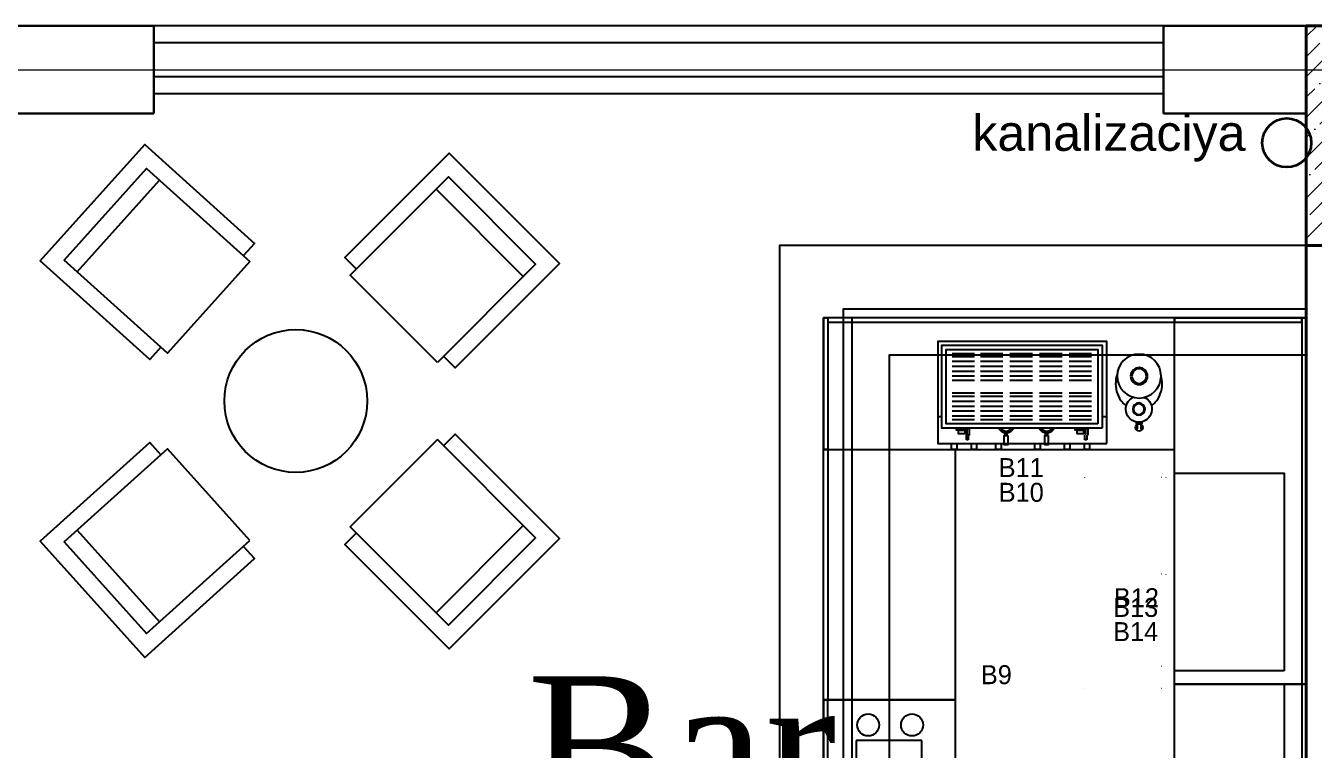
# Model space of a CAD drawing. Header units: millimetres. Extents: x 1531071 to 1560283, y -701792 to -691067.
# Drawn here: x 1548483 to 1549070, y -696705 to -696375 of the extents above; entities that cross this region are included whole.
import ezdxf
from ezdxf.enums import TextEntityAlignment as Align

# ---------------------------------------------------------------- set-up
doc = ezdxf.new("R2010")
doc.units = ezdxf.units.MM
doc.header["$LTSCALE"] = 20
doc.header["$MEASUREMENT"] = 0
doc.linetypes.add('DOT', pattern=[6.35, 0, -6.35])
doc.linetypes.add('Dot & Dashed', pattern=[670.277762, 352.777767, -176.388884, 0, -141.111112])
for name, color, linetype, lineweight in [('-DWG_DETAY4', 7, 'DOT', 18), ('AK', 7, 'Continuous', 13), ('OXLAR', 6, 'Continuous', 5), ('Qapi', 5, 'Continuous', 13), ('RAZMERI', 251, 'Continuous', 5), ('Text', 7, 'Continuous', 0), ('wall ext', 30, 'Continuous', 30)]:
    doc.layers.add(name, color=color, linetype=linetype, lineweight=lineweight)
for name, color, linetype in [('0D', 1, 'Continuous'), ('0T', 7, 'Continuous'), ('mebel', 21, 'Continuous'), ('S2000-002 Çizgi', 7, 'Continuous')]:
    doc.layers.add(name, color=color, linetype=linetype)
doc.layers.add('Конструктив - Колонны_Ном._пера__202', color=7, linetype='Continuous', lineweight=0, true_color=0x38637a)
doc.layers.add('Конструктив - Колонны_Ном._пера__28', color=7, linetype='Continuous', lineweight=40, true_color=0xffe4e1)
doc.styles.add('TAKSİM', font='GOTHIC.TTF', dxfattribs={"height": 20})
doc.styles.add('Times New  Roman', font='times.ttf')
doc.styles.add('СГЕНЕРИР_СТИЛЬ_1', font='arial.ttf')

# ---------------------------------------------------------------- blocks, each defined once
blk = doc.blocks.new('M_DFURN_FURN_3D SOFA - 1-SEAT_P')
at = {"color": 0, "linetype": 'ByBlock', "lineweight": -2}
blk.add_line((0.222216, 0.394416), (0.222216, -0.394416), dxfattribs=at)
blk.add_lwpolyline([(0.944418, 0.394416), (0.944418, 0.499968), (0, 0.499968), (0, -0.499968), (0.944418, -0.499968), (0.944418, -0.394416)], dxfattribs=at)
blk.add_lwpolyline([(0.999972, -0.394416), (0.999972, 0.394416), (0.111108, 0.394416), (0.111108, -0.394416)], close=True, dxfattribs=at)
at = {"layer": 'Defpoints', "color": 0, "linetype": 'ByBlock', "lineweight": -2}
for p in [(0, 0.499968), (0, -0.499968)]:
    blk.add_point(p, dxfattribs=at)
blk = doc.blocks.new('espresso_2grup')
at = {"layer": '0D'}
for p, q in [((-21.31, 15.51), (-31.57, 15.51)), ((-31.57, 14.03), (-21.31, 14.03)), ((-31.57, 11.81), (-21.31, 11.81)), ((-7.83, 15.51), (-18.09, 15.51)), ((-18.09, 14.03), (-7.83, 14.03)), ((-18.09, 11.81), (-7.83, 11.81)), ((5.64, 15.51), (-4.62, 15.51)), ((-4.62, 14.03), (5.64, 14.03)), ((-4.62, 11.81), (5.64, 11.81)), ((19.12, 15.51), (8.86, 15.51)), ((8.86, 14.03), (19.12, 14.03)), ((8.86, 11.81), (19.12, 11.81)), ((31.99, 15.51), (21.74, 15.51)), ((21.74, 14.03), (31.99, 14.03)), ((21.74, 11.81), (31.99, 11.81)), ((-31.57, 9.58), (-21.31, 9.58)), ((-31.57, 7.36), (-21.31, 7.36)), ((-18.09, 9.58), (-7.83, 9.58)), ((-18.09, 7.36), (-7.83, 7.36)), ((-4.62, 9.58), (5.64, 9.58)), ((-4.62, 7.36), (5.64, 7.36)), ((8.86, 9.58), (19.12, 9.58)), ((8.86, 7.36), (19.12, 7.36)), ((21.74, 9.58), (31.99, 9.58)), ((21.74, 7.36), (31.99, 7.36)), ((-31.57, 5.14), (-21.31, 5.14)), ((-31.57, 3.29), (-21.31, 3.29)), ((-18.09, 5.14), (-7.83, 5.14)), ((-18.09, 3.29), (-7.83, 3.29)), ((-4.62, 5.14), (5.64, 5.14)), ((-4.62, 3.29), (5.64, 3.29)), ((8.86, 5.14), (19.12, 5.14)), ((8.86, 3.29), (19.12, 3.29)), ((21.74, 5.14), (31.99, 5.14)), ((21.74, 3.29), (31.99, 3.29)), ((-21.31, -2.39), (-31.57, -2.39)), ((-31.57, -4.12), (-21.31, -4.12)), ((-7.83, -2.39), (-18.09, -2.39)), ((-18.09, -4.12), (-7.83, -4.12)), ((5.64, -2.39), (-4.62, -2.39)), ((-4.62, -4.12), (5.64, -4.12)), ((19.12, -2.39), (8.86, -2.39)), ((8.86, -4.12), (19.12, -4.12)), ((31.99, -2.39), (21.74, -2.39)), ((21.74, -4.12), (31.99, -4.12)), ((-31.57, -6.35), (-21.31, -6.35)), ((-31.57, -8.57), (-21.31, -8.57)), ((-31.57, -10.79), (-21.31, -10.79)), ((-18.09, -6.35), (-7.83, -6.35)), ((-18.09, -8.57), (-7.83, -8.57)), ((-18.09, -10.79), (-7.83, -10.79)), ((-4.62, -6.35), (5.64, -6.35)), ((-4.62, -8.57), (5.64, -8.57)), ((-4.62, -10.79), (5.64, -10.79)), ((8.86, -6.35), (19.12, -6.35)), ((8.86, -8.57), (19.12, -8.57)), ((8.86, -10.79), (19.12, -10.79)), ((21.74, -6.35), (31.99, -6.35)), ((21.74, -8.57), (31.99, -8.57)), ((21.74, -10.79), (31.99, -10.79)), ((-31.57, -13.02), (-21.31, -13.02)), ((-31.57, -14.62), (-21.31, -14.62)), ((-18.09, -13.02), (-7.83, -13.02)), ((-18.09, -14.62), (-7.83, -14.62)), ((-4.62, -13.02), (5.64, -13.02)), ((-4.62, -14.62), (5.64, -14.62)), ((8.86, -13.02), (19.12, -13.02)), ((8.86, -14.62), (19.12, -14.62)), ((21.74, -13.02), (31.99, -13.02)), ((21.74, -14.62), (31.99, -14.62))]:
    blk.add_line(p, q, dxfattribs=at)
for centre in [(-11.08, -17.01), (7.37, -17.01)]:
    blk.add_arc(centre, 2.96, 212.08166, 327.91834, dxfattribs=at)
at = {"layer": '0T'}
for p, q in [((-38.48, -13.34), (-36.4, -13.34)), ((36.69, -13.34), (38.52, -13.34)), ((-29.78, -18.46), (-29.78, -21.59)), ((-28.92, -18.46), (-29.78, -18.46)), ((-29.41, -21.99), (-29.41, -23.77)), ((-28.92, -21.22), (-28.92, -18.46)), ((-28.55, -23.77), (-28.55, -21.62)), ((24.25, -18.46), (24.25, -21.59)), ((25.11, -18.46), (24.25, -18.46)), ((24.62, -21.99), (24.62, -23.77)), ((25.11, -21.22), (25.11, -18.46)), ((25.48, -23.77), (25.48, -21.62)), ((-29.41, -23.77), (-28.55, -23.77)), ((24.62, -23.77), (25.48, -23.77))]:
    blk.add_line(p, q, dxfattribs=at)
for points in [[(-38.48, -25.48), (-38.48, 21.02), (38.52, 21.02), (38.52, -25.48)], [(-36.4, -18.48), (36.69, -18.48), (36.69, 19.33), (-36.4, 19.33)], [(-34.4, -16.48), (34.69, -16.48), (34.69, 17.33), (-34.4, 17.33)], [(-28.79, -18.46), (-28.79, -19.32), (-24.1, -19.32), (-24.1, -18.46)], [(-27.81, -19.32), (-27.81, -21.05), (-24.96, -21.05), (-24.96, -19.32)], [(-11.82, -21.83), (-11.82, -26.03), (-10.22, -26.03), (-10.22, -21.83)], [(-11.45, -20.59), (-11.45, -21.83), (-10.59, -21.83), (-10.59, -20.59)], [(6.63, -21.83), (6.63, -26.03), (8.24, -26.03), (8.24, -21.83)], [(7, -20.59), (7, -21.83), (7.87, -21.83), (7.87, -20.59)], [(25.24, -18.46), (25.24, -19.32), (29.93, -19.32), (29.93, -18.46)], [(26.23, -19.32), (26.23, -21.05), (29.07, -21.05), (29.07, -19.32)], [(-30.65, -25.48), (-30.65, -28.13), (-28.3, -28.13), (-28.3, -25.48)], [(-21.57, -25.48), (-21.57, -28.13), (-19.22, -28.13), (-19.22, -25.48)], [(-8.12, -25.48), (-8.12, -28.13), (-5.77, -28.13), (-5.77, -25.48)], [(9.7, -25.48), (9.7, -28.13), (12.05, -28.13), (12.05, -25.48)], [(20.81, -25.48), (20.81, -28.13), (23.16, -28.13), (23.16, -25.48)], [(29.89, -25.48), (29.89, -28.13), (32.24, -28.13), (32.24, -25.48)]]:
    blk.add_lwpolyline(points, close=True, dxfattribs=at)
for centre, radius, start, end in [((-29.58, -21.59), 0.2, 180, 265.80553), ((-29.61, -21.99), 0.2, 0, 85.80553), ((-11.08, -17.01), 3.7, 205.14444, 334.85556), ((7.37, -17.01), 3.7, 205.14444, 334.85556), ((24.45, -21.59), 0.2, 180, 265.80553), ((24.42, -21.99), 0.2, 0, 85.80553), ((25.31, -21.22), 0.2, 180, 265.80584), ((25.28, -21.62), 0.2, 0, 85.80584)]:
    blk.add_arc(centre, radius, start, end, dxfattribs=at)
at = {"layer": 'AK'}
for centre, start, end in [((-28.72, -21.22), 180, 265.80584), ((-28.75, -21.62), 0, 85.80584)]:
    blk.add_arc(centre, 0.2, start, end, dxfattribs=at)
blk = doc.blocks.new('degirmen')
at = {"layer": '0D'}
for points in [[(1.28, -14.33), (1.28, -14.89), (-1.47, -14.89), (-1.47, -14.25)], [(-0.81, -14.89), (-0.81, -17.34), (-1.09, -17.34), (-1.09, -14.89)], [(0.88, -14.89), (0.88, -17.34), (0.6, -17.34), (0.6, -14.89)]]:
    blk.add_lwpolyline(points, dxfattribs=at)
for centre, radius in [((-0.07, 6.55), 3.87), ((-0.07, 6.55), 3.35), ((0.05, -8.51), 2.81), ((0.05, -8.51), 2.45)]:
    blk.add_circle(centre, radius, dxfattribs=at)
for start, end in [(127.22412, 54.17898), (65.46621, 115.77951)]:
    blk.add_arc((-0.09, -16.82), 1.65, start, end, dxfattribs=at)
at = {"layer": '0T'}
for points in [[(-5.69, -6.97, -0.054984), (-7.44, -5.39, -0.093867), (-9.73, -1.59, -0.088672), (-10.55, 3.02, -0.067491), (-10.07, 6.57, -0.093867)], [(9.89, 7.49, -0.085751), (10.66, 3.02, -0.088672), (9.83, -1.59, -0.093867), (7.55, -5.39, -0.054985), (5.8, -6.97, -0.109161)]]:
    blk.add_lwpolyline(points, format="xyb", dxfattribs=at)
blk.add_circle((-0.07, 6.55), 10, dxfattribs=at)
blk.add_arc((0.05, -8.51), 5.95, 115.61615, 65.32097, dxfattribs=at)
blk = doc.blocks.new('A$C7B661098')
at = {"layer": '-DWG_DETAY4', "color": 0}
for p, q in [((54, 74.52), (54, 116.52)), ((54, 30.52), (54, 72.52))]:
    blk.add_line(p, q, dxfattribs=at)
for points in [[(56, 116.52), (91, 116.52, -0.454885), (56, 74.55, -0.414214)], [(56, 30.52), (91, 30.52, 0.454885), (56, 72.49, 0.414214)]]:
    blk.add_lwpolyline(points, format="xyb", dxfattribs=at)
blk.add_lwpolyline([(0, 118.52), (50, 118.52), (50, 28.52), (0, 28.52)], close=True)
blk = doc.blocks.new('A$C316C52EF')
for points in [[(70, 0), (0, 0), (0, 60), (70, 60)], [(0, 58), (70, 58), (70, 60), (0, 60)]]:
    blk.add_lwpolyline(points, close=True)
at = {"layer": 'S2000-002 Çizgi'}
for p, q in [((18.45, 45.09), (18.45, 15.09)), ((51.55, 45.09), (18.45, 45.09)), ((51.55, 15.09), (51.55, 45.09)), ((18.45, 15.09), (51.55, 15.09))]:
    blk.add_line(p, q, dxfattribs=at)
for centre in [(11.4, 39.61), (58.6, 39.61), (11.4, 19.61), (58.6, 19.61)]:
    blk.add_circle(centre, 5, dxfattribs=at)

msp = doc.modelspace()

# ---------------------------------------------------------------- hatches: boundary and pattern name
at = {"layer": 'Конструктив - Колонны_Ном._пера__202', "linetype": 'Continuous'}
h = msp.add_hatch(dxfattribs=at)
h.set_pattern_fill('ЖЕЛЕЗОБЕТОН__ГОСТ_', color=1, scale=0.1, style=0, pattern_type=2)
h.set_pattern_definition([(45, (1539827.054, -704387.138), (-9.192387, 9.192387), []), (45, (1539822.458, -704382.542), (-9.192387, 9.192387), [9.749999, -3.2499996, 0, -3.2499996])])
h.paths.add_polyline_path([(1549066.14, -696474.89), (1549116.14, -696474.89), (1549116.14, -696374.89), (1549066.14, -696374.89)])

# ---------------------------------------------------------------- linework, layer by layer
at = {"color": 0, "lineweight": 30, "ltscale": 0.5}
for p, q in [((1548541.14, -696374.89), (1548361.14, -696374.89)), ((1548541.14, -696414.89), (1548541.14, -696374.89)), ((1549116.14, -696374.89), (1549001.14, -696374.89)), ((1549001.14, -696414.89), (1549001.14, -696374.89)), ((1548541.14, -696414.89), (1548476.14, -696414.89)), ((1549066.14, -696414.89), (1549001.14, -696414.89))]:
    msp.add_line(p, q, dxfattribs=at)
at = {"color": 5}
for p, q in [((1549001.14, -696374.89), (1548541.29, -696374.89)), ((1548541.29, -696405.83), (1548541.29, -696374.89)), ((1549001.14, -696405.83), (1549001.14, -696374.89)), ((1549001.14, -696382.63), (1548541.29, -696382.63)), ((1549001.14, -696398.1), (1548541.29, -696398.1)), ((1549001.14, -696405.83), (1548541.29, -696405.83))]:
    msp.add_line(p, q, dxfattribs=at)
for points in [[(1548846.14, -696567.89), (1549006.14, -696567.89), (1549006.14, -696507.89), (1548846.14, -696507.89)], [(1548848.14, -696567.89), (1548846.14, -696567.89), (1548846.14, -696507.89), (1548848.14, -696507.89)], [(1548848.14, -696509.89), (1549006.14, -696509.89), (1549006.14, -696507.89), (1548848.14, -696507.89)], [(1549006.14, -696507.89), (1549066.14, -696507.89), (1549066.14, -696674.65), (1549006.14, -696674.65)], [(1549006.14, -696509.89), (1549064.14, -696509.89), (1549064.14, -696507.89), (1549006.14, -696507.89)], [(1549064.14, -696674.65), (1549066.14, -696674.65), (1549066.14, -696507.89), (1549064.14, -696507.89)], [(1548846.14, -696567.89), (1548906.14, -696567.89), (1548906.14, -696681.89), (1548846.14, -696681.89)], [(1548848.14, -696681.89), (1548846.14, -696681.89), (1548846.14, -696567.89), (1548848.14, -696567.89)], [(1549006.14, -696674.65), (1549066.14, -696674.65), (1549066.14, -696860.69), (1549006.14, -696860.69)], [(1549064.14, -696860.69), (1549066.14, -696860.69), (1549066.14, -696674.65), (1549064.14, -696674.65)]]:
    msp.add_lwpolyline(points, close=True)
at = {"layer": 'mebel', "lineweight": -3, "ltscale": 0.5}
for points in [[(1549066.14, -696474.89), (1548826.14, -696474.89), (1548826.14, -696969.89), (1549066.14, -696969.89)], [(1549066.14, -696503.89), (1548855.14, -696503.89), (1548855.14, -696940.89), (1548996.14, -696940.89)], [(1549066.14, -696507.89), (1548859.14, -696507.89), (1548859.14, -696936.89), (1548996.14, -696936.89)], [(1549066.14, -696524.89), (1548876.14, -696524.89), (1548876.14, -696919.89), (1549066.14, -696919.89)]]:
    msp.add_lwpolyline(points, dxfattribs=at)
at = {"layer": 'OXLAR', "color": 6, "linetype": 'Dot & Dashed', "ltscale": 0.15}
msp.add_line((1544407.16, -696394.89), (1550298.33, -696394.89), dxfattribs=at)
at = {"layer": 'Qapi'}
for p, q in [((1548541.25, -696385.14), (1548541.29, -696395.58)), ((1548541.29, -696395.58), (1548541.25, -696385.14)), ((1548541.29, -696395.58), (1548541.25, -696385.14)), ((1548541.29, -696395.58), (1548541.25, -696385.14)), ((1548541.25, -696385.14), (1548541.29, -696395.58)), ((1548541.25, -696385.14), (1548541.29, -696395.58)), ((1548541.31, -696385.14), (1548541.27, -696395.58)), ((1548541.31, -696385.14), (1548541.27, -696395.58)), ((1548541.27, -696395.58), (1548541.31, -696385.14)), ((1548541.27, -696395.58), (1548541.31, -696385.14)), ((1548541.27, -696395.58), (1548541.31, -696385.14)), ((1548541.31, -696385.14), (1548541.27, -696395.58)), ((1548541.31, -696385.14), (1548541.27, -696395.58))]:
    msp.add_line(p, q, dxfattribs=at)
at = {"layer": 'wall ext', "color": 4, "lineweight": 35, "ltscale": 0.5}
msp.add_circle((1549057.23, -696428.18), 11.16, dxfattribs=at)
at = {"layer": 'wall ext', "color": 0, "lineweight": -3, "ltscale": 0.5}
msp.add_circle((1548605.76, -696545.77), 32.52, dxfattribs=at)
at = {"layer": 'Конструктив - Колонны_Ном._пера__28', "color": 0, "linetype": 'Continuous'}
for p, q in [((1549116.14, -696374.89), (1549066.14, -696374.89)), ((1549066.14, -696374.89), (1549066.14, -696474.89)), ((1549066.14, -696474.89), (1549116.14, -696474.89))]:
    msp.add_line(p, q, dxfattribs=at)
at = {"layer": 'Конструктив - Колонны_Ном._пера__28', "color": 0, "linetype": 'Continuous', "flags": 128}
msp.add_lwpolyline([(1549066.14, -696474.89), (1549066.14, -696969.89)], dxfattribs=at)

# ---------------------------------------------------------------- block references
at = {"xscale": -1}
for name, p in [('espresso_2grup', (1548936.78, -696539.66)), ('degirmen', (1548989.92, -696540.97))]:
    msp.add_blockref(name, p, dxfattribs=at)
at = {"color": 2, "rotation": 180}
for p in [(1549056.14, -696550.13), (1549056.14, -696646.13)]:
    msp.add_blockref('A$C7B661098', p, dxfattribs=at)
at = {"rotation": 90}
msp.add_blockref('A$C316C52EF', (1548906.14, -696751.89), dxfattribs=at)
at = {"layer": 'mebel', "yscale": 71.16548089915068, "zscale": 71.16548089915068}
for p, xscale, rotation in [((1548513.17, -696455.46), -71.1654808991507, 137.9942536860045), ((1548700.76, -696457.98), -71.16548089915068, 45.01970538490981), ((1548513.17, -696636.08), 71.16548089915068, 42.00574631399552), ((1548700.76, -696633.55), 71.16548089915068, 134.9802946150902)]:
    msp.add_blockref('M_DFURN_FURN_3D SOFA - 1-SEAT_P', p, dxfattribs=dict(at, xscale=xscale, rotation=rotation))

# ---------------------------------------------------------------- texts
at = {"style": 'TAKSİM'}
for s, p in [('B11', (1548936.28, -696580.41)), ('B10', (1548936.28, -696591.67)), ('B12', (1548988.76, -696639.66)), ('B13', (1548988.41, -696644.09)), ('B14', (1548988.41, -696655.11)), ('B9', (1548924.95, -696674.73))]:
    msp.add_text(s, height=8.64, dxfattribs=at).set_placement(p, align=Align.CENTER)
at = {"layer": 'RAZMERI', "color": 4, "style": 'СГЕНЕРИР_СТИЛЬ_1'}
msp.add_text('kanalizaciya', height=16.3549, dxfattribs=at).set_placement((1548914.02, -696431.84))
at = {"layer": 'Text', "color": 0, "lineweight": 13, "insert": (1548781.68, -696703.93), "char_height": 64.68, "width": 1333.0577, "attachment_point": 5, "style": 'Times New  Roman'}
msp.add_mtext('Bar', dxfattribs=at)

doc.saveas('drawing.dxf')
